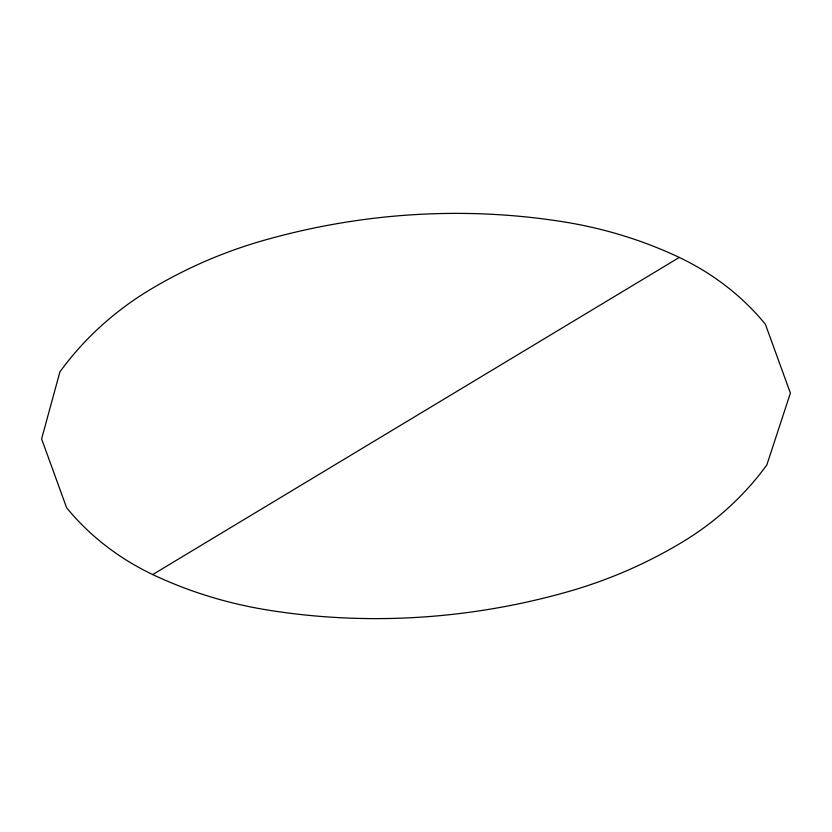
<?xml version="1.0" encoding="UTF-8"?>
<svg xmlns="http://www.w3.org/2000/svg" width="832" height="832" viewBox="0 0 832 832"><rect width="100%" height="100%" fill="white"/><g stroke="black" fill="none" stroke-linecap="round" stroke-linejoin="round"><path stroke-width="1.25" d="M152.734 574.558L679.266 257.442A275.704 252.252 -19.5 0 1 765.388 324.251L790.4 393.099L766.844 464.911A275.704 252.252 -19.5 0 1 682.219 542.162A431.798 395.075 -19.5 0 1 568.246 591.614A652.319 596.846 -19.5 0 1 267.582 610.012A431.798 395.075 -19.5 0 1 152.734 574.558A275.704 252.252 -19.5 0 1 66.612 507.749L41.6 438.901L59.925 371.862A292.75 267.852 -19.5 0 1 149.781 289.838A431.798 395.075 -19.5 0 1 263.754 240.386A652.319 596.846 -19.5 0 1 564.418 221.988A431.798 395.075 -19.5 0 1 679.266 257.442"/></g></svg>
